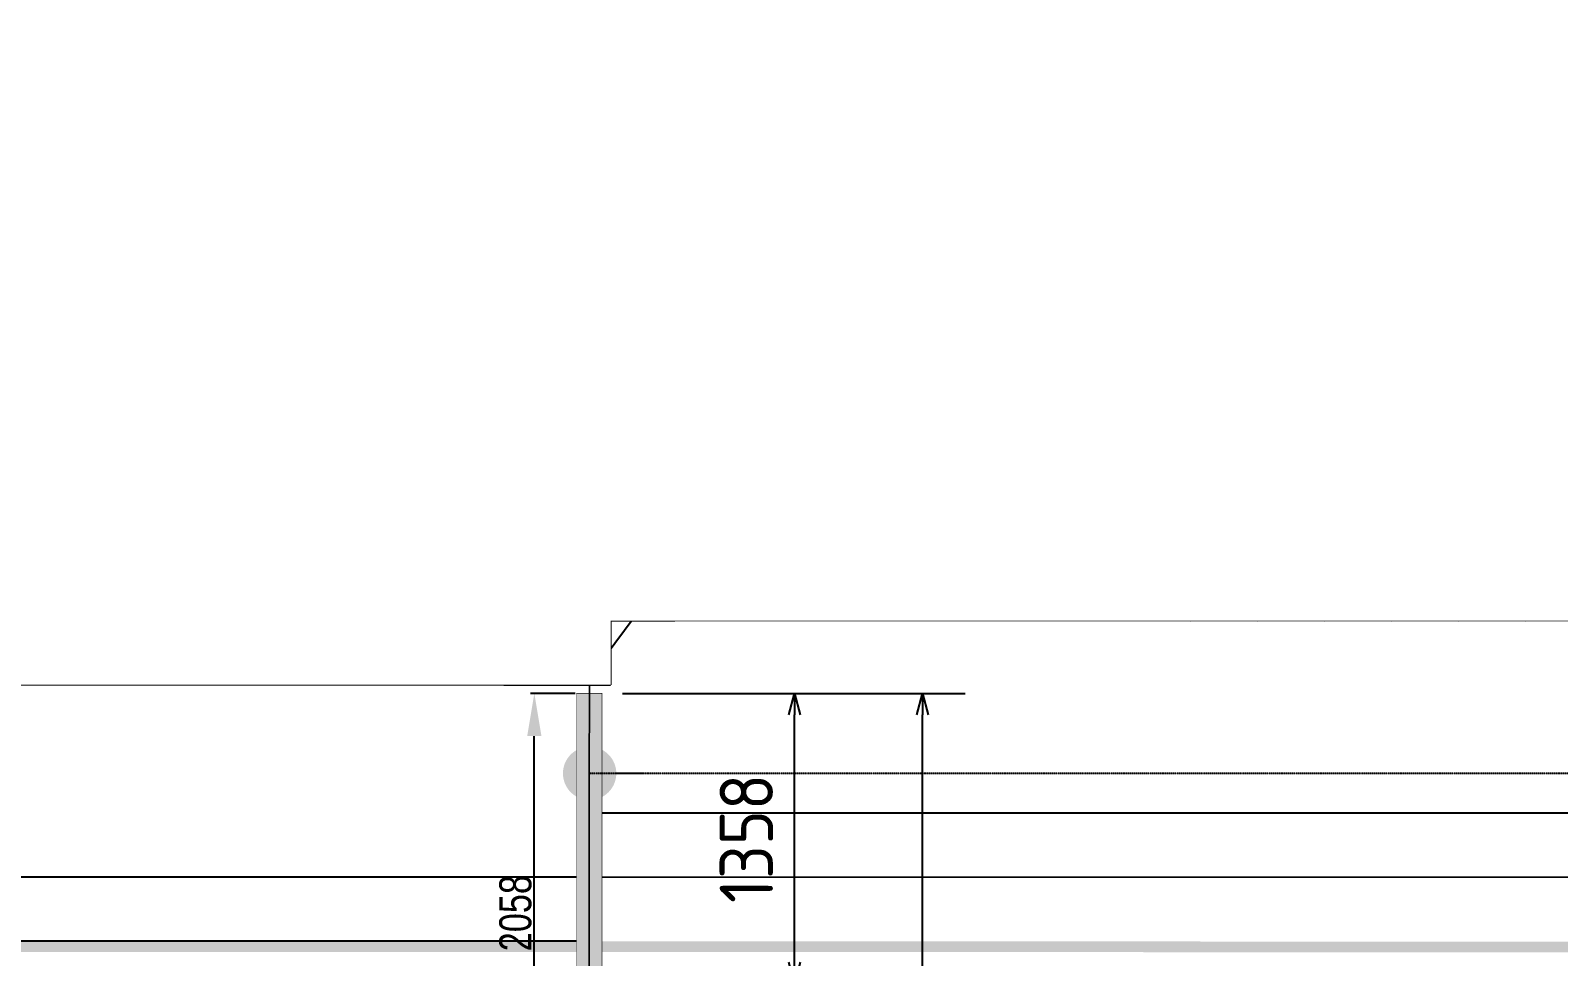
# Model space of a CAD drawing. Header units: centimetres. Extents: x -6122352 to 6876996, y -1694241 to 2592194.
# Drawn here: x 10969 to 18123, y -39197 to -34861 of the extents above; entities that cross this region are included whole.
import ezdxf
from ezdxf.xclip import XClip

# ---------------------------------------------------------------- set-up
doc = ezdxf.new("R2010")
doc.units = ezdxf.units.CM
doc.header["$MEASUREMENT"] = 0
doc.header["$XCLIPFRAME"] = 2
doc.header["$PDMODE"] = 66
doc.header["$PDSIZE"] = 100
for name, pattern in [('CENTER', [2, 1.25, -0.25, 0.25, -0.25]), ('DASHED2', [0.375, 0.25, -0.125]), ('XR-AR-END-SETTING OUT PLAN$0$23261-XR-AR-SI-GF$0$HIDDEN', [0.375, 0.25, -0.125])]:
    doc.linetypes.add(name, pattern=pattern)
doc.layers.get('Defpoints').update_dxf_attribs({"color": 255, "linetype": 'CENTER'})
for name, color, linetype in [('23585-XR-AR-BOUNDARY WALLS AND SETBACKS$0$setback', 7, 'XR-AR-END-SETTING OUT PLAN$0$23261-XR-AR-SI-GF$0$HIDDEN'), ('@MI-REF LAYER', 7, 'Continuous'), ('@MI-TYPE-02', 6, 'Continuous'), ('B_TH_4', 7, 'Continuous'), ('XR-AR-END-SETTING OUT PLAN$0$23585-XR-AR-END-GROUND FLOOR$0$A-Flor-Strs', 1, 'Continuous'), ('XR-AR-MID-SETTING OUT FOR MASTER$0$23585-XR-AR-MID-GROUND FLOOR$0$A-Flor-Strs', 1, 'Continuous'), ('XR-AR-MID-SETTING OUT FOR MASTER$0$23585-XR-AR-MID-GROUND FLOOR$0$GS-HATCH-FLOOR TILE', 251, 'Continuous')]:
    doc.layers.add(name, color=color, linetype=linetype)
doc.layers.add('23585-XR-AR-DAMAC PLOT LIMITS$0$1-End units', color=7, linetype='Continuous', lineweight=5, true_color=0xf8991e)
for name, color, linetype, lineweight in [('23585-XR-AR-DAMAC PLOT LIMITS$0$1-Mid units', 41, 'Continuous', 5), ('@ Foundations', 4, 'DASHED2', 50), ('A-ANNO-TEXT', 3, 'Continuous', 25), ('XR-AR-END-SETTING OUT PLAN$0$23585-XR-AR-END-GROUND FLOOR$0$A-GLAZ-SILL', 8, 'Continuous', 5), ('XR-AR-END-SETTING OUT PLAN$0$23585-XR-AR-END-GROUND FLOOR$0$A-GLAZ-WNDO', 232, 'Continuous', 9), ('XR-AR-END-SETTING OUT PLAN$0$23585-XR-AR-END-GROUND FLOOR$0$A-WALL', 7, 'Continuous', 30), ('XR-AR-END-SETTING OUT PLAN$0$23585-XR-AR-END-GROUND FLOOR$0$S-COLS', 51, 'Continuous', 40), ('XR-AR-END-SETTING OUT PLAN$0$23585-XR-AR-END-GROUND FLOOR$0$S-COLS-PATT', 8, 'Continuous', 5), ('XR-AR-MID-SETTING OUT FOR MASTER$0$23585-XR-AR-MID-GROUND FLOOR$0$$A-GLAZ-WNDO', 232, 'Continuous', 9), ('XR-AR-MID-SETTING OUT FOR MASTER$0$23585-XR-AR-MID-GROUND FLOOR$0$A-GLAZ-SILL', 8, 'Continuous', 5), ('XR-AR-MID-SETTING OUT FOR MASTER$0$23585-XR-AR-MID-GROUND FLOOR$0$A-GLAZ-WNDO', 232, 'Continuous', 9), ('XR-AR-MID-SETTING OUT FOR MASTER$0$23585-XR-AR-MID-GROUND FLOOR$0$A-WALL', 7, 'Continuous', 30), ('XR-AR-MID-SETTING OUT FOR MASTER$0$23585-XR-AR-MID-GROUND FLOOR$0$S-COLS', 51, 'Continuous', 40)]:
    doc.layers.add(name, color=color, linetype=linetype, lineweight=lineweight)
doc.styles.add('JWC 1.50MM', font='GOTHIC.TTF', dxfattribs={"width": 0.8, "height": 1.5})
doc.styles.add('Schueco-BEMSTIL', font='isocpeur.ttf', dxfattribs={"width": 0.9})
doc.dimstyles.new('JWC - 1.5', dxfattribs={"dimtxt": 1.5, "dimasz": 2, "dimexe": 0.18, "dimexo": 0.06, "dimgap": 0.09, "dimtad": 1, "dimtoh": 1, "dimdec": 0, "dimzin": 0, "dimdsep": 46, "dimtxsty": 'JWC 1.50MM', "dimcen": 0.09, "dimclrd": 1, "dimclre": 1, "dimclrt": 2, "dimadec": 0, "dimazin": 0, "dimtfac": 1, "dimtdec": 0, "dimtofl": 0, "dimtmove": 0, "dimatfit": 3, "dimfxl": 30, "dimtolj": 1, "dimtzin": 0, "dimarcsym": 0})
doc.dimstyles.new('MI- JWC-TXT-2.5 MM', dxfattribs={"dimscale": 1.5, "dimtxt": 2.5, "dimasz": 1, "dimexe": 2, "dimexo": 1, "dimgap": 1, "dimtad": 1, "dimdec": 0, "dimdsep": 46, "dimtxsty": 'Schueco-BEMSTIL', "dimblk": 'OPEN30', "dimcen": 0, "dimdle": 2, "dimclrd": 140, "dimclre": 8, "dimclrt": 40, "dimadec": 0, "dimazin": 2, "dimtfac": 1, "dimtdec": 0, "dimtix": 1, "dimtmove": 2, "dimatfit": 3, "dimldrblk": 'OPEN', "dimfxl": 2, "dimlwd": -1, "dimlwe": -1, "dimarcsym": 0})

# ---------------------------------------------------------------- blocks, each defined once
blk = doc.blocks.new('23585-XR-AR-BOUNDARY WALLS AND SETBACKS')
at = {"layer": '23585-XR-AR-BOUNDARY WALLS AND SETBACKS$0$setback', "ltscale": 40, "const_width": 0.05}
blk.add_lwpolyline([(496450.1166039872, 2768902.654816253), (496435.739399212, 2768915.828395682), (496431.5844285272, 2768911.293928354), (496427.5310491073, 2768906.870150816), (496423.477649108, 2768902.446350815), (496419.4242262879, 2768898.02272591), (496415.3708491076, 2768893.598950814), (496411.2143615309, 2768889.062660108), (496425.5918737933, 2768875.889272825), (496429.7479994969, 2768880.425195873), (496433.80140178, 2768884.848998366), (496437.8550515898, 2768889.272852725), (496441.9084017799, 2768893.696598366), (496445.9618017811, 2768898.120398366)], close=True, dxfattribs=at)
blk = doc.blocks.new('A$C9d9485f6')
at = {"layer": 'A-ANNO-TEXT', "rotation": 312.4881850805905}
blk.add_blockref('23585-XR-AR-BOUNDARY WALLS AND SETBACKS', (-2377088.534775567, -1504219.252137818), dxfattribs=at)
blk = doc.blocks.new('23585-XR-AR-DAMAC PLOT LIMITS')
at = {"layer": '23585-XR-AR-DAMAC PLOT LIMITS$0$1-End units', "color": 251, "true_color": 0x636466}
blk.add_lwpolyline([(496431.9599000001, 2768878.398499999), (496425.7770999996, 2768871.650699999), (496408.0817, 2768887.8641), (496409.3970999997, 2768889.299699999), (496414.2648999998, 2768894.612299999)], close=True, dxfattribs=at)
at = {"layer": '23585-XR-AR-DAMAC PLOT LIMITS$0$1-Mid units', "color": 251, "true_color": 0x636466}
blk.add_lwpolyline([(496436.0132999998, 2768882.8223), (496431.9599000001, 2768878.398499999), (496414.2648999998, 2768894.612299999), (496418.3183000004, 2768899.0361)], close=True, dxfattribs=at)
blk = doc.blocks.new('A$Cf093b529')
at = {"layer": 'A-ANNO-TEXT'}
blk.add_blockref('23585-XR-AR-DAMAC PLOT LIMITS', (-495391.9901121984, -2768603.441896566), dxfattribs=at)
blk = doc.blocks.new('XR-AR-END-SETTING OUT PLAN$0$23585-XR-AR-END-GROUND FLOOR$0$A$C75a8815d')
at = {"layer": 'XR-AR-END-SETTING OUT PLAN$0$23585-XR-AR-END-GROUND FLOOR$0$S-COLS', "color": 252, "lineweight": 30}
blk.add_lwpolyline([(6049.830236434937, 13227.55946516991), (6049.830236434937, 12227.55946421623), (6249.830236196518, 12227.55946421623), (6249.830236434937, 13227.55946469307)], close=True, dxfattribs=at)
blk = doc.blocks.new('XR-AR-END-SETTING OUT PLAN')
at = {"layer": 'XR-AR-END-SETTING OUT PLAN$0$23585-XR-AR-END-GROUND FLOOR$0$A-Flor-Strs', "color": 8}
for points in [[(3000.084657981992, 19773.27214288712), (3000.084658399224, 20973.27214384079), (9090.020709103266, 20973.16710468142)], [(3300.084657981992, 19773.27214288712), (3300.084658041596, 20673.27217292786), (9090.0155365165, 20673.27206735766)]]:
    blk.add_lwpolyline(points, dxfattribs=at)
at = {"layer": 'XR-AR-END-SETTING OUT PLAN$0$23585-XR-AR-END-GROUND FLOOR$0$A-GLAZ-SILL', "color": 252}
blk.add_line((3550.084660366178, 19523.35189294815), (8750.084660485387, 19523.35189342499), dxfattribs=at)
at = {"layer": 'XR-AR-END-SETTING OUT PLAN$0$23585-XR-AR-END-GROUND FLOOR$0$A-GLAZ-WNDO', "color": 252}
for p, q in [((6150.084660366178, 19773.35189342499), (8750.084660246968, 19773.35189294815)), ((7410.084660485387, 19623.35189294815), (7410.084660306573, 19773.35189294815)), ((7460.084660425782, 19773.35189247131), (7460.084660127759, 19623.35189342499)), ((8700.084660306573, 19623.35189294815), (8700.084660485387, 19773.35189342499)), ((8750.084660246968, 19773.35189294815), (8750.084660485387, 19523.35189342499)), ((8750.084660127759, 19623.35189294815), (6150.084660485387, 19623.35189294815))]:
    blk.add_line(p, q, dxfattribs=at)
blk.add_lwpolyline([(7460.084660306573, 19723.35189294815), (8700.084660604596, 19723.35189294815)], dxfattribs=at)
for points in [[(6230.084660366178, 19563.35189390182), (7440.084660246968, 19563.35189294815), (7440.084660246968, 19613.35189199448), (6230.084660485387, 19613.35189342499)], [(7520.084660544991, 19563.35189199448), (7440.084660246968, 19563.35189294815), (7440.084660246968, 19613.35189199448), (7520.084660485387, 19613.35189294815)]]:
    blk.add_lwpolyline(points, close=True, dxfattribs=at)
at = {"layer": 'XR-AR-END-SETTING OUT PLAN$0$23585-XR-AR-END-GROUND FLOOR$0$A-WALL', "color": 8}
for points in [[(9250.08550722897, 19773.2721414566), (8750.084660485387, 19773.35278987885), (8750.084660306573, 19523.27034950256), (9250.027719274163, 19523.38991355896)], [(9250.102083459496, 6650.001490592957), (9050.100989297032, 6650.001235485077), (9050.10098965466, 8750.000639915466), (6850.11106570065, 8750.002635478973), (6850.111066058278, 8700.0026679039), (6750.111065879464, 8700.002668380737), (6750.111065879464, 8750.000871658325), (6650.111065939069, 8750.000871658325), (6650.111065283418, 8850.002022743225), (6950.111065164208, 8850.002250671387), (6950.111065879464, 8899.99970960617), (7050.111065879464, 8899.99970817566), (7050.11106570065, 8850.002797603607), (9050.099628582597, 8850.000640392303), (9050.10098899901, 10349.9981546402), (7050.11106581986, 10349.99975156784), (7050.111065998673, 9799.999710083008), (6950.11106570065, 9799.999708652496), (6950.112433806062, 10550.00580835342), (7050.108891561627, 10550.00580835342), (7050.104876235127, 10449.99988079071), (9050.099116638303, 10449.9981546402), (9049.948119357228, 19523.36598014832), (9249.950268521905, 19523.36597967148)]]:
    blk.add_lwpolyline(points, close=True, dxfattribs=at)
at = {"layer": 'XR-AR-END-SETTING OUT PLAN$0$23585-XR-AR-END-GROUND FLOOR$0$S-COLS-PATT', "color": 8}
blk.add_blockref('XR-AR-END-SETTING OUT PLAN$0$23585-XR-AR-END-GROUND FLOOR$0$A$C75a8815d', (3000.129344239831, 5499.998310089111), dxfattribs=at)
blk = doc.blocks.new('END UNIT')
at = {"xscale": 0.001, "yscale": 0.001, "zscale": 0.001}
blk.add_blockref('XR-AR-END-SETTING OUT PLAN', (-9.150201729830158, 0), dxfattribs=at)
blk = doc.blocks.new('XR-AR-MID-SETTING OUT FOR MASTER$0$23585-XR-AR-MID-GROUND FLOOR$0$945-4P-1-101-GROUND FLOOR PLAN$0$XR-MIDDLE-GROUND FLOOR PLAN$0$A$C446944C1')
at = {"layer": 'XR-AR-MID-SETTING OUT FOR MASTER$0$23585-XR-AR-MID-GROUND FLOOR$0$A-GLAZ-SILL', "color": 252}
blk.add_line((-2.733431756496429e-07, -4.737777635455132e-05), (5.199999726377428, -4.737754352390766e-05), dxfattribs=at)
for points in [[(2.208076124545187, -0.02284434624016285), (2.208076124545187, -0.1242443462833762), (2.093846930889413, -0.07354434626176953), (2.208076124545187, -0.02284434624016285)], [(2.991923328721896, -0.02284434624016285), (2.991923328721896, -0.1242443462833762), (3.106152522144839, -0.07354434579610825), (2.991923328721896, -0.02284434624016285)]]:
    blk.add_lwpolyline(points, dxfattribs=at)
at = {"layer": 'XR-AR-MID-SETTING OUT FOR MASTER$0$23585-XR-AR-MID-GROUND FLOOR$0$A-GLAZ-WNDO', "color": 252}
for p, q in [((5.199999726610258, 0.2499526219908148), (-2.735760062932968e-07, 0.2499526222236454)), ((-2.735760062932968e-07, 0.2499526222236454), (-2.733431756496429e-07, -4.737777635455132e-05)), ((0.04999972670339048, 0.0999526223167777), (0.04999972647055984, 0.2499526219908148)), ((1.284999726805836, 0.2499526222236454), (1.284999726805836, 0.09995262185111642)), ((1.334999726619571, 0.09995262208394706), (1.334999726619571, 0.2499526222236454)), ((3.864999726880342, 0.0999526223167777), (3.864999726880342, 0.2499526224564761)), ((3.914999726694077, 0.2499526222236454), (3.914999726694077, 0.09995262185111642)), ((5.149999726563692, 0.09995262254960835), (5.149999726796523, 0.2499526222236454)), ((5.199999726610258, 0.2499526219908148), (5.199999726377428, -4.737754352390766e-05)), ((-2.733431756496429e-07, 0.09995262208394706), (2.599999726517126, 0.09995262185111642)), ((5.199999726610258, 0.0999526223167777), (2.599999726517126, 0.09995262185111642))]:
    blk.add_line(p, q, dxfattribs=at)
for points in [[(1.284999726805836, 0.1999526221770793), (0.04999972647055984, 0.1999526226427406)], [(3.914999726694077, 0.1999526221770793), (5.149999726796523, 0.1999526219442487)]]:
    blk.add_lwpolyline(points, dxfattribs=at)
for points in [[(1.224999726749957, 0.03995262226089835), (1.304999726824462, 0.03995262226089835), (1.304999726824462, 0.08995262207463384), (1.224999726517126, 0.08995262230746448)], [(2.51999972644262, 0.03995262226089835), (1.304999726824462, 0.03995262226089835), (1.304999726824462, 0.08995262207463384), (2.519999726675451, 0.08995262207463384)], [(2.599999726517126, 0.03995262226089835), (2.51999972644262, 0.03995262226089835), (2.519999726675451, 0.08995262207463384), (2.599999726517126, 0.08995262254029512)], [(2.599999726517126, 0.03995262226089835), (2.679999726591632, 0.03995262202806771), (2.679999726591632, 0.08995262254029512), (2.599999726517126, 0.08995262254029512)], [(2.679999726591632, 0.03995262202806771), (3.89499972644262, 0.039952622493729), (3.894999726675451, 0.08995262207463384), (2.679999726591632, 0.08995262254029512)], [(3.974999726749957, 0.039952622493729), (3.89499972644262, 0.039952622493729), (3.894999726675451, 0.08995262207463384), (3.974999726749957, 0.08995262230746448)]]:
    blk.add_lwpolyline(points, close=True, dxfattribs=at)
blk = doc.blocks.new('XR-AR-MID-SETTING OUT FOR MASTER$0$23585-XR-AR-MID-GROUND FLOOR$0$A$C08698786')
at = {"layer": 'XR-AR-MID-SETTING OUT FOR MASTER$0$23585-XR-AR-MID-GROUND FLOOR$0$S-COLS', "color": 252, "lineweight": 30}
blk.add_lwpolyline([(-100.1414103507996, 18727.55777406693), (-100.141410112381, 17727.55777406693), (99.85858964920044, 17727.55777430534), (99.85858988761902, 18727.55777430534)], close=True, dxfattribs=at)
blk = doc.blocks.new('XR-AR-MID-SETTING OUT FOR MASTER')
at = {"layer": 'XR-AR-MID-SETTING OUT FOR MASTER$0$23585-XR-AR-MID-GROUND FLOOR$0$A-Flor-Strs', "color": 8}
for p, q in [((60.05534254956096, 20672.92354680672), (5940.045863168596, 20672.65234583314)), ((60.04151019822535, 20372.92400187173), (5940.031380742199, 20372.65280095958))]:
    blk.add_line(p, q, dxfattribs=at)
at = {"layer": 'XR-AR-MID-SETTING OUT FOR MASTER$0$23585-XR-AR-MID-GROUND FLOOR$0$A-WALL', "color": 8}
for points in [[(99.99999931454659, 19472.65428209305), (-99.99999925494194, 19472.65428256989), (-99.998236566782, 5500.00000667572), (100.0017631351948, 5500.000006198883), (99.9995484650135, 8850.141927242279), (1100.048611491919, 8850.10940027237), (1100.048611015081, 8950.109399795532), (100.03925588727, 8950.072475910187), (100.0088088810444, 10949.9982419014), (2099.951952844858, 10949.99824142456), (2099.998660355806, 9950.143901348114), (2199.988806992769, 9950.143900871277), (2200.057162195444, 11149.97698402405), (2100.075846284628, 11149.97698354721), (2100.039519578218, 11049.97698402405), (100.0088088810444, 11049.99824142456)], [(100.0000008046627, 19472.65428304672), (400.0004432499409, 19472.65428209305), (400.0004433095455, 19222.70159435272), (99.99999997019768, 19222.70159482956)]]:
    blk.add_lwpolyline(points, close=True, dxfattribs=at)
at = {"layer": 'XR-AR-MID-SETTING OUT FOR MASTER$0$23585-XR-AR-MID-GROUND FLOOR$0$$A-GLAZ-WNDO', "color": 8, "xscale": -1000, "yscale": 1000, "zscale": 1000}
blk.add_blockref('XR-AR-MID-SETTING OUT FOR MASTER$0$23585-XR-AR-MID-GROUND FLOOR$0$945-4P-1-101-GROUND FLOOR PLAN$0$XR-MIDDLE-GROUND FLOOR PLAN$0$A$C446944C1', (5600.000170022249, 19222.70166015625), dxfattribs=at)
at = {"layer": 'XR-AR-MID-SETTING OUT FOR MASTER$0$23585-XR-AR-MID-GROUND FLOOR$0$GS-HATCH-FLOOR TILE', "color": 8}
blk.add_blockref('XR-AR-MID-SETTING OUT FOR MASTER$0$23585-XR-AR-MID-GROUND FLOOR$0$A$C08698786', (-1.490116119384766e-07, 0), dxfattribs=at)
blk = doc.blocks.new('MID UNIT')
at = {"xscale": 0.001, "yscale": 0.001, "zscale": 0.001}
blk.add_blockref('XR-AR-MID-SETTING OUT FOR MASTER', (0, 0), dxfattribs=at)
blk = doc.blocks.new('TH_4')
at = {"xscale": -1}
blk.add_blockref('END UNIT', (495826.3053798428, 2769130.514097063), dxfattribs=at)
blk.add_blockref('MID UNIT', (495826.3053798475, 2769130.514097063), dxfattribs=at)
blk = doc.blocks.new('A$C780da55d')
at = {"layer": 'B_TH_4', "xscale": 1.000039159572381, "yscale": 1.000039159572381, "zscale": 1.000039159572381}
blk.add_blockref('TH_4', (-495814.0704651335, -2769239.302089663), dxfattribs=at)
blk = doc.blocks.new('23585-XR-AR-MALDIVE-2$0$TH_4')
blk.add_blockref('A$C780da55d', (495794.655359471, 2769130.864096801))
at = {"layer": '@ Foundations', "linetype": 'DASHED2', "ltscale": 0.25}
blk.add_lwpolyline([(495824.9554292943, 2769144.30675929), (495827.6554292943, 2769144.30675929), (495827.6554292943, 2769149.65675929), (495824.9554292943, 2769149.65675929)], close=True, dxfattribs=at)
blk = doc.blocks.new('_Dot')
at = {"color": 0, "linetype": 'ByBlock', "lineweight": -2}
blk.add_line((-0.5, 0), (-1, 0), dxfattribs=at)
at = {"color": 0, "linetype": 'ByBlock', "const_width": 0.5}
blk.add_lwpolyline([(-0.25, 0, 1), (0.25, 0, 1)], format="xyb", close=True, dxfattribs=at)
blk = doc.blocks.new('_Open30')
at = {"color": 0, "linetype": 'ByBlock', "lineweight": -2}
for p, q in [((-1, 0.26794919), (0, 0)), ((0, 0), (-1, -0.26794919)), ((0, 0), (-1, 0))]:
    blk.add_line(p, q, dxfattribs=at)
blk = doc.blocks.new('*D3375')
at = {"layer": '@MI-TYPE-02', "color": 8, "transparency": 16777216}
for p, q in [((-4206.736299359705, 5738.274783964328), (-4206.736299359704, 4138.45418487972)), ((-90.2515255864122, 5743.2387761297), (-90.2515255864119, 4138.454184879721))]:
    blk.add_line(p, q, dxfattribs=at)
at = {"layer": '@MI-TYPE-02', "color": 140, "transparency": 16777216}
blk.add_line((-4106.736299359704, 4338.45418487972), (-190.2515255864119, 4338.454184879721), dxfattribs=at)
at = {"layer": 'Defpoints', "color": 0, "transparency": 16777216}
for p in [(-4206.736299359706, 5838.274783964328), (-90.25152558641273, 5843.2387761297), (-90.25152558641233, 4338.454184879721)]:
    blk.add_point(p, dxfattribs=at)
at = {"layer": '@MI-TYPE-02', "color": 140, "transparency": 16777216, "xscale": 100, "yscale": 100, "zscale": 100, "rotation": 180}
blk.add_blockref('_Open30', (-4206.736299359704, 4338.45418487972), dxfattribs=at)
at = {"layer": '@MI-TYPE-02', "color": 140, "transparency": 16777216, "xscale": 100, "yscale": 100, "zscale": 100}
blk.add_blockref('_Open30', (-90.25152558641194, 4338.454184879721), dxfattribs=at)
at = {"layer": '@MI-TYPE-02', "color": 40, "transparency": 16777216, "insert": (-2148.493912473058, 4563.45418487972), "char_height": 250, "attachment_point": 5, "style": 'Schueco-BEMSTIL'}
blk.add_mtext('4116', dxfattribs=at)
blk = doc.blocks.new('_Open')
at = {"color": 0, "linetype": 'ByBlock', "lineweight": -2}
for p, q in [((-1, 0.1666666666666667), (0, 0)), ((-1, -0.1666666666666667), (0, 0)), ((0, 0), (-1, 0))]:
    blk.add_line(p, q, dxfattribs=at)
blk = doc.blocks.new('*D3377')
at = {"color": 1, "lineweight": -2, "transparency": 16777216}
for p, q in [((-2148.514892425941, 5964.722103041204), (-2148.514892425941, 6174.35920191482)), ((-1948.514892425941, 6156.35920191482), (-290.27214367548, 6156.35920191482)), ((-90.27214367548004, 5965.169424015898), (-90.27214367548002, 6174.35920191482))]:
    blk.add_line(p, q, dxfattribs=at)
at = {"color": 1, "transparency": 16777216}
for points in [[(-1948.514892425941, 6189.692535248153), (-1948.514892425941, 6123.025868581487), (-2148.514892425941, 6156.35920191482)], [(-290.27214367548, 6189.692535248153), (-290.27214367548, 6123.025868581487), (-90.27214367548002, 6156.35920191482)]]:
    blk.add_solid(points, dxfattribs=at)
at = {"layer": 'Defpoints', "color": 0, "transparency": 16777216}
for p in [(-90.27214367548002, 6156.35920191482), (-2148.514892425941, 5958.722103041204), (-90.27214367548004, 5959.169424015898)]:
    blk.add_point(p, dxfattribs=at)
at = {"color": 2, "transparency": 16777216, "insert": (-1119.393518050711, 6244.132145490619), "char_height": 150, "attachment_point": 5, "style": 'JWC 1.50MM'}
blk.add_mtext('\\A1;2058', dxfattribs=at)
blk = doc.blocks.new('*D3531')
at = {"color": 8, "transparency": 16777216}
for p, q in [((-90.25080185862998, 5739.169425913657), (-90.25080185863006, 4738.368795801376)), ((-1448.504221517556, 5298.722103990105), (-1448.504221517556, 4738.368795801376))]:
    blk.add_line(p, q, dxfattribs=at)
at = {"color": 140, "transparency": 16777216}
blk.add_line((-1348.504221517556, 4938.368795801376), (-190.25080185863, 4938.368795801376), dxfattribs=at)
at = {"layer": 'Defpoints', "color": 0, "transparency": 16777216}
for p in [(-90.25080185862998, 5839.169425913657), (-1448.504221517556, 5398.722103990105), (-90.25080185863004, 4938.368795801376)]:
    blk.add_point(p, dxfattribs=at)
at = {"color": 140, "transparency": 16777216, "xscale": 100, "yscale": 100, "zscale": 100, "rotation": 180}
blk.add_blockref('_Open30', (-1448.504221517556, 4938.368795801376), dxfattribs=at)
at = {"color": 140, "transparency": 16777216, "xscale": 100, "yscale": 100, "zscale": 100}
blk.add_blockref('_Open30', (-90.25080185863004, 4938.368795801376), dxfattribs=at)
at = {"color": 40, "transparency": 16777216, "insert": (-769.3775116880931, 5163.368795801376), "char_height": 250, "attachment_point": 5, "style": 'Schueco-BEMSTIL'}
blk.add_mtext('1358', dxfattribs=at)
blk = doc.blocks.new('G6-Partition Walls')
at = {"layer": '@MI-TYPE-02'}
h = blk.add_hatch(color=256, dxfattribs=at)
h.dxf.hatch_style = 1
h.paths.add_polyline_path([(-90.27214367545093, 5959.169424015898), (-90.25080185866682, 5839.1694259137), (-4206.736299359676, 5838.274783964313), (-4206.757641176431, 5958.27478206651)])
at = {"layer": '@MI-TYPE-02', "const_width": 2.5}
blk.add_lwpolyline([(-90.27214367545093, 5959.169424015898), (-90.25080185866682, 5839.1694259137), (-4206.736299359676, 5838.274783964313), (-4206.757641176431, 5958.27478206651)], close=True, dxfattribs=at)
at = {"color": 94}
dim = blk.add_linear_dim(base=(-90.27214367548002, 6156.35920191482), p1=(-2148.514892425941, 5958.722103041204), p2=(-90.27214367548004, 5959.169424015898), dimstyle='JWC - 1.5', dxfattribs=at)
dim.commit()
dim.dimension.update_dxf_attribs({"geometry": '*D3377', "text_midpoint": (-1119.393518050711, 6244.132145490619)})
dim = blk.add_linear_dim(base=(-90.25080185863004, 4938.368795801376), p1=(-1448.504221517556, 5398.722103990105), p2=(-90.25080185862998, 5839.169425913657), dimstyle='MI- JWC-TXT-2.5 MM')
dim.commit()
dim.dimension.update_dxf_attribs({"geometry": '*D3531', "text_midpoint": (-769.3775116880931, 5163.368795801376)})
at = {"layer": '@MI-TYPE-02'}
dim = blk.add_linear_dim(base=(-90.25152558641233, 4338.454184879721), p1=(-4206.736299359705, 5838.274783964327), p2=(-90.25152558641275, 5843.2387761297), dimstyle='MI- JWC-TXT-2.5 MM', dxfattribs=at)
dim.commit()
dim.dimension.update_dxf_attribs({"geometry": '*D3375', "text_midpoint": (-2148.493912473058, 4563.45418487972)})

msp = doc.modelspace()

# ---------------------------------------------------------------- hatches: boundary and pattern name
at = {"layer": '@MI-REF LAYER'}
h = msp.add_hatch(dxfattribs=at)
h.set_pattern_fill('ANSI31', color=256, scale=1999.999998458916, angle=186.7183412143764)
h.set_pattern_definition([(231.7183412143764, (-2377109729.195271, -1504175463.930205), (196.2436825049419, -154.8819453021617), [])])
h.paths.add_polyline_path([(43738.68073460458, -23655.90952470124), (43736.25648319626, -37929.51737877565), (37486.01097863109, -37928.44418349574), (37486.197243826, -37627.81458012816), (13684.76385099723, -37623.72777045512), (13684.84687722102, -37924.35742077498), (7434.601372835674, -37923.28422825205), (7437.096943610057, -23649.45334290319)])

# ---------------------------------------------------------------- block references
at = {"layer": '@MI-REF LAYER', "xscale": 1000, "yscale": 1000, "zscale": 1000}
msp.add_blockref('A$C9d9485f6', (-23958.95045533385, 48155.57226163784), dxfattribs=at)
at = {"layer": '@MI-REF LAYER', "xscale": 1000, "yscale": 1000, "zscale": 1000, "rotation": 312.4882903633292}
msp.add_blockref('A$Cf093b529', (-891608.7329339073, 539022.7201118186), dxfattribs=at)

# ---------------------------------------------------------------- next in the draw order: block references
at = {"layer": '@MI-REF LAYER'}
ref = msp.add_blockref('23585-XR-AR-MALDIVE-2$0$TH_4', (496315359.3231163, 2769027187.440401), dxfattribs=dict(at, xscale=1000, yscale=1000, zscale=1000, rotation=179.9901620673911))
XClip(ref).set_block_clipping_path([(495793.2153157629, 2769154.4444269473), (495793.2173948847, 2769130.5145464716), (495835.2580214902, 2769130.5142366327), (495835.25754821487, 2769154.44424064), (495826.3056661505, 2769154.414231853), (495820.30566120474, 2769154.4142318536), (495814.3055188013, 2769154.4143793155), (495808.30551642505, 2769154.4143793155), (495802.30551159196, 2769154.414379318)])

# ---------------------------------------------------------------- next in the draw order: linework, layer by layer
at = {"layer": '@MI-REF LAYER', "const_width": 5}
msp.add_lwpolyline([(43738.65846700972, -23655.68647766218), (43736.3707715126, -37929.51739833178), (37486.01097861192, -37928.44418374942), (37486.19724531186, -37627.81457926358), (13684.7638511035, -37623.72777036965), (13684.84687715578, -37924.35742079547), (7434.601372811749, -37923.28422822593), (7437.096943796291, -23649.45334273261)], close=True, dxfattribs=at)

# ---------------------------------------------------------------- next in the draw order: block references
at = {"layer": '@MI-REF LAYER', "extrusion": (5.288050548076937e-12, -6.924062986783415e-09, 1), "xscale": 250, "yscale": 250, "zscale": 250, "rotation": 180.0886329995065}
msp.add_blockref('_Dot', (13586.71510273351, -38339.23616774105, -22.45995675693115), dxfattribs=at)

# ---------------------------------------------------------------- next in the draw order: wipeouts: each hides what was drawn before it
at = {"color": 10}
msp.add_wipeout([(43738.68073460458, -23655.909524701237), (43736.25648319626, -37929.51737877564), (37486.010978631086, -37928.44418349573), (37486.197243826, -37627.81458012815), (13684.763850997228, -37623.72777045512), (13684.846877221024, -37924.35742077497), (7434.601372835674, -37923.28422825205), (7437.096943610057, -23649.453342903194)], dxfattribs=at).dxf.layer = '@MI-REF LAYER'

# ---------------------------------------------------------------- next in the draw order: linework, layer by layer
at = {"layer": '@MI-REF LAYER', "linetype": 'DASHED2', "extrusion": (3.922150566507449e-12, 7.460187453559482e-09, 1), "elevation": -22.46050821151485}
msp.add_lwpolyline([(13588.10714650198, -38338.16763870435), (27811.70038882832, -38340.69728475335), (28368.62833675473, -37604.01793223955)], dxfattribs=at)

# ---------------------------------------------------------------- next in the draw order: block references
at = {"layer": '@MI-TYPE-02', "rotation": 89.9898100330467}
msp.add_blockref('G6-Partition Walls', (19484.22333531386, -37875.55836606915), dxfattribs=at)

doc.saveas('drawing.dxf')
